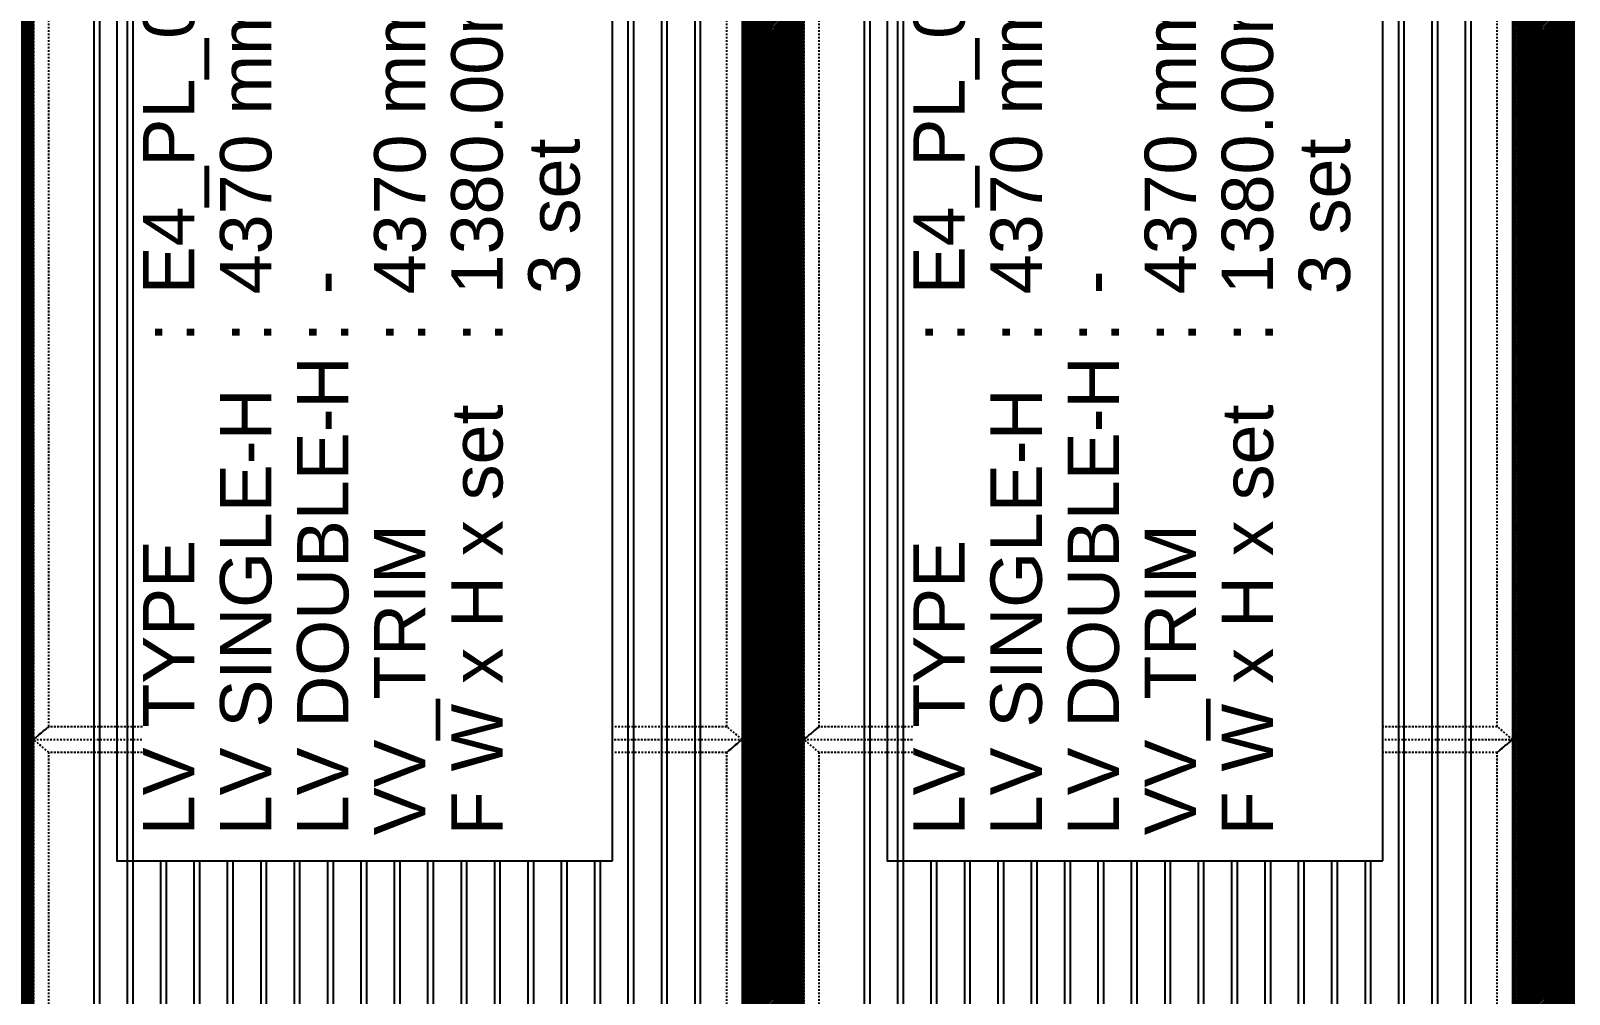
# Model space of a CAD drawing. Header units: millimetres. Extents: x 663313 to 1226001, y 1431724 to 1620898.
# Drawn here: x 899603 to 902598, y 1514246 to 1516121 of the extents above; entities that cross this region are included whole.
import ezdxf
from ezdxf.enums import TextEntityAlignment as Align

# ---------------------------------------------------------------- set-up
doc = ezdxf.new("R2010")
doc.units = ezdxf.units.MM
for name, pattern in [('CENTER', [50.8, 31.75, -6.35, 6.35, -6.35]), ('DPA_Grid _ Level 100', [1000, 550, -160, 130, -160]), ('Grid Line', [22.225, 12.7, -3.175, 3.175, -3.175]), ('HIDDEN', [0.375, 0.25, -0.125]), ('TA_GL_000.70000', [1.925, 0.7, -0.175, 0.175, -0.175, 0.7]), ('TA_HL_001.00000', [6.5, 3.55, -2.95]), ('XKITLINE00', [0]), ('XKITLINE02', [4, 2, -2])]:
    doc.linetypes.add(name, pattern=pattern)
doc.layers.get('Defpoints').update_dxf_attribs({"color": 140})
doc.layers.add('000 - 0_HIDE_OBJ_FRAMING_DEF_SUB', color=1, linetype='Continuous', plot=False)
for name, color, linetype in [('000 - 0_SYM_DWG_GRIDLINE_MAIN_COLOR_251', 251, 'Continuous'), ('000 - 0_SYM_DWG_SLOPE-SYM_TEXT_COLOR_3', 3, 'Continuous'), ('000 - ESTIMATE_ASPG_WIPEOUT_', 250, 'Continuous'), ('000 - GRID', 251, 'CENTER'), ('010 - ASPG_EXTR_MAIN_COLOR_2', 2, 'Continuous'), ('010 - ASPG_EXTR_WIPEOUT_', 250, 'Continuous'), ('010 - ASPG_FRAMING_MAIN_COLOR_1', 1, 'Continuous'), ('010 - ASPG_FRAMING_SUB_COLOR_2', 1, 'Continuous'), ('DIM', 1, 'Continuous')]:
    doc.layers.add(name, color=color, linetype=linetype)
doc.layers.add('000 - ESTIMATE_ASPG_MAIN_COLOR_6', color=6, linetype='Continuous', true_color=0xff00ff)
doc.layers.add('000 - ESTIMATE_ASPG_TEXT_COLOR_1', color=1, linetype='Continuous', true_color=0xff0000)
doc.layers.add('000_AREA_ASPG_AREA_HATCH_', color=7, linetype='Continuous', true_color=0xff8700, plot=False)
doc.layers.add('000_AREA_ASPG_AREA_MAIN_COLOR_1', color=7, linetype='Continuous', true_color=0xff8700, plot=False)
for name, color, linetype, lineweight in [('A-FLOR-E', 2, 'Continuous', 9), ('A-GENM', 29, 'Continuous', 9), ('Bolt', 7, 'Continuous', 0), ('Part', 2, 'Continuous', 0)]:
    doc.layers.add(name, color=color, linetype=linetype, lineweight=lineweight)
doc.styles.add('_Arial', font='arial.ttf')
doc.styles.add('Arial', font='arial.ttf')
doc.styles.add('TA', font='', dxfattribs={"height": 4.5})
doc.styles.get('TA').set_extended_font_data('Cordia New')
doc.dimstyles.new('Dim - 40 - End', dxfattribs={"dimscale": 0.04, "dimtxt": 3, "dimasz": 1, "dimexe": 0, "dimexo": 2.5, "dimgap": 1.5, "dimtad": 1, "dimdec": 0, "dimlfac": 1000, "dimzin": 1, "dimdsep": 46, "dimtxsty": 'Arial', "dimblk": 'END', "dimcen": 0.09, "dimclrd": 1, "dimclre": 49, "dimclrt": 3, "dimadec": 0, "dimazin": 0, "dimtfac": 1, "dimtdec": 0, "dimtix": 1, "dimtofl": 0, "dimtmove": 2, "dimatfit": 3, "dimfxl": 1, "dimtfill": 1, "dimtfillclr": 256, "dimtolj": 1, "dimtzin": 0, "dimarcsym": 0})

# ---------------------------------------------------------------- blocks, each defined once
blk = doc.blocks.new('C-1-PP18-AR-2441-01-C_20260531-230906_ELEVATION_4_EX')
at = {"layer": '000 - 0_HIDE_OBJ_FRAMING_DEF_SUB', "linetype": 'DPA_Grid _ Level 100'}
blk.add_line((0, 99048.4), (0, 118885.3), dxfattribs=at)
blk = doc.blocks.new('GM_Louver Grill Vertical Z1 - Z Profile-18225337-ENT 4 ELE-4 sheet')
at = {"layer": 'A-GENM', "color": 39}
blk.add_line((131839.2, 105680), (131839.2, 110050), dxfattribs=at)
blk = doc.blocks.new('4')
at = {"layer": 'DIM'}
for p, q in [((131613.7, 110050), (131613.7, 105680)), ((131713.7, 110050), (131713.7, 105680)), ((133113.9, 105680), (133113.9, 110050))]:
    blk.add_line(p, q, dxfattribs=at)
for points in [[(130163.4, 110050), (131663.7, 110050), (131663.7, 105680), (130163.4, 105680)], [(133163.9, 110050), (131663.7, 110050), (131663.7, 105680), (133163.9, 105680)], [(133163.9, 110050), (134664.2, 110050), (134664.2, 105680), (133163.9, 105680)]]:
    blk.add_lwpolyline(points, close=True, dxfattribs=at)
at = {"layer": 'A-GENM'}
for p in [(-1575, 0), (-1500, 0), (-1425, 0), (-1350, 0), (-1275, 0), (-1200, 0), (-1125, 0), (-1050, 0), (-975, 0), (-900, 0), (-825, 0), (-750, 0), (-675, 0), (-600, 0), (-450, 0), (-375, 0), (-300, 0), (-75, 0), (0, 0), (75, 0), (150, 0), (225, 0), (300, 0), (375, 0), (450, 0), (525, 0), (600, 0), (675, 0), (750, 0), (825, 0), (900, 0), (975, 0), (1050, 0), (1125, 0), (1200, 0)]:
    blk.add_blockref('GM_Louver Grill Vertical Z1 - Z Profile-18225337-ENT 4 ELE-4 sheet', p, dxfattribs=at)
at = {"layer": 'A-GENM', "color": 250}
blk.add_blockref('GM_Louver Grill Vertical Z1 - Z Profile-18225337-ENT 4 ELE-4 sheet', (-525, 0), dxfattribs=at)
blk = doc.blocks.new('*A2968277')
at = {"layer": 'Part', "linetype": 'XKITLINE00', "lineweight": 0}
for p, q in [((441.413366, 88.530227), (441.413366, 87.880227)), ((441.413366, 88.530227), (468.413366, 88.530227)), ((468.413366, 87.880227), (468.413366, 88.530227)), ((441.413366, 87.880227), (468.413366, 87.880227))]:
    blk.add_line(p, q, dxfattribs=at)
at = {"layer": 'Part', "linetype": 'XKITLINE02', "lineweight": 0}
blk.add_line((441.413366, 87.940227), (468.413366, 87.940227), dxfattribs=at)
blk = doc.blocks.new('*A3033278')
at = {"layer": 'Part', "linetype": 'XKITLINE00', "lineweight": 0}
for p, q in [((443.663364, 101.130227), (443.663364, 88.530227)), ((443.663364, 101.130227), (444.663364, 101.130227)), ((444.663364, 101.130227), (444.663364, 88.530227)), ((443.663364, 87.820227), (443.663364, 84.030227)), ((444.663364, 87.820227), (444.663364, 84.030227)), ((443.663364, 84.030227), (444.663364, 84.030227))]:
    blk.add_line(p, q, dxfattribs=at)
at = {"layer": 'Part', "linetype": 'XKITLINE02', "lineweight": 0}
for p, q in [((444.133364, 101.130227), (444.133364, 84.030227)), ((444.193364, 101.130227), (444.193364, 84.030227)), ((443.663364, 88.530227), (443.663364, 87.820227)), ((444.663364, 88.530227), (444.663364, 87.820227))]:
    blk.add_line(p, q, dxfattribs=at)
blk = doc.blocks.new('*A3055284')
at = {"layer": 'Bolt'}
for points in [[(443.333, 101.33), (443.333, 101.23), (443.193, 101.23), (443.193, 101.33)], [(445.133, 101.33), (445.133, 101.23), (444.993, 101.23), (444.993, 101.33)]]:
    blk.add_hatch(color=256, dxfattribs=at).paths.add_polyline_path(points, flags=17)
at = {"layer": 'Bolt', "linetype": 'XKITLINE00', "lineweight": 0}
for p, q in [((443.193, 101.23), (443.193, 101.33)), ((443.263, 101.23), (443.263, 101.33)), ((443.333, 101.23), (443.333, 101.33)), ((444.993, 101.23), (444.993, 101.33)), ((445.063, 101.23), (445.063, 101.33)), ((445.133, 101.23), (445.133, 101.33))]:
    blk.add_line(p, q, dxfattribs=at)
blk = doc.blocks.new('*A3056285')
at = {"layer": 'Bolt', "linetype": 'XKITLINE02', "lineweight": 0}
for p, q in [((444.193364, 101.000227), (444.133364, 101.000227)), ((444.243364, 101.100227), (444.193364, 101.100227)), ((444.322564, 100.930227), (443.893364, 100.930227)), ((444.193364, 100.860227), (444.133364, 100.860227)), ((444.243364, 100.760227), (444.193364, 100.760227))]:
    blk.add_line(p, q, dxfattribs=at)
blk = doc.blocks.new('*A3057286')
at = {"layer": 'Part', "linetype": 'XKITLINE00', "lineweight": 0}
for p, q in [((443.063364, 101.330227), (442.863364, 101.530227)), ((443.063364, 101.330227), (445.293364, 101.330227)), ((445.293364, 101.330227), (445.463364, 101.530227))]:
    blk.add_line(p, q, dxfattribs=at)
at = {"layer": 'Part', "linetype": 'XKITLINE02', "lineweight": 0}
blk.add_line((442.863364, 101.530227), (445.463364, 101.530227), dxfattribs=at)
blk = doc.blocks.new('*A3058287')
at = {"layer": 'Part', "linetype": 'XKITLINE00', "lineweight": 0}
for p, q in [((444.193364, 101.230227), (444.193364, 101.130227)), ((444.793364, 101.180227), (444.243364, 101.180227)), ((444.243364, 101.180227), (444.243364, 101.130227)), ((444.793364, 101.230227), (444.793364, 101.180227))]:
    blk.add_line(p, q, dxfattribs=at)
at = {"layer": 'Part', "linetype": 'XKITLINE02', "lineweight": 0}
for p, q in [((444.193364, 101.230227), (444.793364, 101.230227)), ((444.193364, 101.130227), (444.193364, 100.630227)), ((444.243364, 101.130227), (444.243364, 100.630227)), ((444.193364, 100.630227), (444.243364, 100.630227))]:
    blk.add_line(p, q, dxfattribs=at)
blk = doc.blocks.new('*A3059288')
at = {"layer": 'Part', "linetype": 'XKITLINE00', "lineweight": 0}
for p, q in [((443.063364, 101.230227), (443.063364, 101.330227)), ((443.063364, 101.330227), (445.263364, 101.330227)), ((445.263364, 101.330227), (445.263364, 101.230227)), ((443.063364, 101.230227), (445.263364, 101.230227))]:
    blk.add_line(p, q, dxfattribs=at)
blk = doc.blocks.new('*A3092289')
at = {"layer": 'Bolt'}
for points in [[(443.793, 87.88), (443.793, 87.94), (443.933, 87.94), (443.933, 87.88)], [(443.793, 87.82), (443.793, 87.88), (443.933, 87.88), (443.933, 87.82)], [(444.393, 87.88), (444.393, 87.94), (444.533, 87.94), (444.533, 87.88)], [(444.393, 87.82), (444.393, 87.88), (444.533, 87.88), (444.533, 87.82)]]:
    blk.add_hatch(color=256, dxfattribs=at).paths.add_polyline_path(points, flags=17)
at = {"layer": 'Bolt', "linetype": 'XKITLINE00', "lineweight": 0}
for p, q in [((443.863, 87.741), (443.863, 88.17)), ((444.463, 87.741), (444.463, 88.17)), ((443.793, 87.88), (443.793, 87.94)), ((443.793, 87.82), (443.793, 87.88)), ((443.933, 87.88), (443.933, 87.94)), ((443.933, 87.82), (443.933, 87.88)), ((444.393, 87.88), (444.393, 87.94)), ((444.393, 87.82), (444.393, 87.88)), ((444.533, 87.88), (444.533, 87.94)), ((444.533, 87.82), (444.533, 87.88))]:
    blk.add_line(p, q, dxfattribs=at)
blk = doc.blocks.new('*A3093290')
at = {"layer": 'Part', "linetype": 'XKITLINE00', "lineweight": 0}
for p, q in [((443.663364, 87.820227), (443.663364, 87.880227)), ((444.663364, 87.820227), (443.663364, 87.820227)), ((444.663364, 87.880227), (444.663364, 87.820227))]:
    blk.add_line(p, q, dxfattribs=at)
at = {"layer": 'Part', "linetype": 'XKITLINE02', "lineweight": 0}
blk.add_line((443.663364, 87.880227), (444.663364, 87.880227), dxfattribs=at)
blk = doc.blocks.new('*A3094291')
at = {"layer": 'Part', "linetype": 'XKITLINE00', "lineweight": 0}
for p, q in [((444.133364, 87.820227), (444.193364, 87.820227)), ((444.133364, 86.820227), (444.133364, 87.820227)), ((444.193364, 87.820227), (444.193364, 86.820227)), ((444.133364, 87.520227), (444.193364, 87.520227)), ((444.193364, 86.820227), (444.133364, 86.820227))]:
    blk.add_line(p, q, dxfattribs=at)
blk = doc.blocks.new('*A3179295')
at = {"layer": 'Part', "linetype": 'XKITLINE00', "lineweight": 0}
for p, q in [((465.163364, 101.130227), (465.163364, 88.530227)), ((465.163364, 101.130227), (466.163364, 101.130227)), ((466.163364, 101.130227), (466.163364, 88.530227)), ((465.163364, 87.820227), (465.163364, 84.030227)), ((466.163364, 87.820227), (466.163364, 84.030227)), ((465.163364, 84.030227), (466.163364, 84.030227))]:
    blk.add_line(p, q, dxfattribs=at)
at = {"layer": 'Part', "linetype": 'XKITLINE02', "lineweight": 0}
for p, q in [((465.633364, 101.130227), (465.633364, 84.030227)), ((465.693364, 101.130227), (465.693364, 84.030227)), ((465.163364, 88.530227), (465.163364, 87.820227)), ((466.163364, 88.530227), (466.163364, 87.820227))]:
    blk.add_line(p, q, dxfattribs=at)
blk = doc.blocks.new('*A3212318')
at = {"layer": 'Bolt'}
for points in [[(465.293, 87.88), (465.293, 87.94), (465.433, 87.94), (465.433, 87.88)], [(465.293, 87.82), (465.293, 87.88), (465.433, 87.88), (465.433, 87.82)], [(465.893, 87.88), (465.893, 87.94), (466.033, 87.94), (466.033, 87.88)], [(465.893, 87.82), (465.893, 87.88), (466.033, 87.88), (466.033, 87.82)]]:
    blk.add_hatch(color=256, dxfattribs=at).paths.add_polyline_path(points, flags=17)
at = {"layer": 'Bolt', "linetype": 'XKITLINE00', "lineweight": 0}
for p, q in [((465.363, 87.741), (465.363, 88.17)), ((465.963, 87.741), (465.963, 88.17)), ((465.293, 87.88), (465.293, 87.94)), ((465.293, 87.82), (465.293, 87.88)), ((465.433, 87.88), (465.433, 87.94)), ((465.433, 87.82), (465.433, 87.88)), ((465.893, 87.88), (465.893, 87.94)), ((465.893, 87.82), (465.893, 87.88)), ((466.033, 87.88), (466.033, 87.94)), ((466.033, 87.82), (466.033, 87.88))]:
    blk.add_line(p, q, dxfattribs=at)
blk = doc.blocks.new('*A3213319')
at = {"layer": 'Part', "linetype": 'XKITLINE00', "lineweight": 0}
for p, q in [((465.163364, 87.820227), (465.163364, 87.880227)), ((465.163364, 87.820227), (466.163364, 87.820227)), ((466.163364, 87.820227), (466.163364, 87.880227))]:
    blk.add_line(p, q, dxfattribs=at)
at = {"layer": 'Part', "linetype": 'XKITLINE02', "lineweight": 0}
blk.add_line((465.163364, 87.880227), (466.163364, 87.880227), dxfattribs=at)
blk = doc.blocks.new('*A3214320')
at = {"layer": 'Part', "linetype": 'XKITLINE00', "lineweight": 0}
for p, q in [((465.633364, 87.820227), (465.693364, 87.820227)), ((465.633364, 86.820227), (465.633364, 87.820227)), ((465.693364, 87.820227), (465.693364, 86.820227)), ((465.633364, 87.520227), (465.693364, 87.520227)), ((465.693364, 86.820227), (465.633364, 86.820227))]:
    blk.add_line(p, q, dxfattribs=at)
blk = doc.blocks.new('*A3220326')
at = {"layer": 'Bolt'}
for points in [[(464.833, 101.33), (464.833, 101.23), (464.693, 101.23), (464.693, 101.33)], [(466.633, 101.33), (466.633, 101.23), (466.493, 101.23), (466.493, 101.33)]]:
    blk.add_hatch(color=256, dxfattribs=at).paths.add_polyline_path(points, flags=17)
at = {"layer": 'Bolt', "linetype": 'XKITLINE00', "lineweight": 0}
for p, q in [((464.693, 101.23), (464.693, 101.33)), ((464.763, 101.23), (464.763, 101.33)), ((464.833, 101.23), (464.833, 101.33)), ((466.493, 101.23), (466.493, 101.33)), ((466.563, 101.23), (466.563, 101.33)), ((466.633, 101.23), (466.633, 101.33))]:
    blk.add_line(p, q, dxfattribs=at)
blk = doc.blocks.new('*A3221327')
at = {"layer": 'Bolt', "linetype": 'XKITLINE02', "lineweight": 0}
for p, q in [((465.693364, 101.000227), (465.633364, 101.000227)), ((465.743364, 101.100227), (465.693364, 101.100227)), ((465.822564, 100.930227), (465.393364, 100.930227)), ((465.693364, 100.860227), (465.633364, 100.860227)), ((465.743364, 100.760227), (465.693364, 100.760227))]:
    blk.add_line(p, q, dxfattribs=at)
blk = doc.blocks.new('*A3222328')
at = {"layer": 'Part', "linetype": 'XKITLINE00', "lineweight": 0}
for p, q in [((464.563364, 101.330227), (464.363364, 101.530227)), ((464.563364, 101.330227), (466.793364, 101.330227)), ((466.793364, 101.330227), (466.963364, 101.530227))]:
    blk.add_line(p, q, dxfattribs=at)
at = {"layer": 'Part', "linetype": 'XKITLINE02', "lineweight": 0}
blk.add_line((464.363364, 101.530227), (466.963364, 101.530227), dxfattribs=at)
blk = doc.blocks.new('*A3223329')
at = {"layer": 'Part', "linetype": 'XKITLINE00', "lineweight": 0}
for p, q in [((465.693364, 101.230227), (465.693364, 101.130227)), ((466.293364, 101.180227), (465.743364, 101.180227)), ((465.743364, 101.180227), (465.743364, 101.130227)), ((466.293364, 101.230227), (466.293364, 101.180227))]:
    blk.add_line(p, q, dxfattribs=at)
at = {"layer": 'Part', "linetype": 'XKITLINE02', "lineweight": 0}
for p, q in [((465.693364, 101.230227), (466.293364, 101.230227)), ((465.693364, 101.130227), (465.693364, 100.630227)), ((465.743364, 101.130227), (465.743364, 100.630227)), ((465.693364, 100.630227), (465.743364, 100.630227))]:
    blk.add_line(p, q, dxfattribs=at)
blk = doc.blocks.new('*A3224330')
at = {"layer": 'Part', "linetype": 'XKITLINE00', "lineweight": 0}
for p, q in [((464.563364, 101.230227), (464.563364, 101.330227)), ((464.563364, 101.330227), (466.763364, 101.330227)), ((466.763364, 101.330227), (466.763364, 101.230227)), ((464.563364, 101.230227), (466.763364, 101.230227))]:
    blk.add_line(p, q, dxfattribs=at)
blk = doc.blocks.new('END')
at = {"color": 1}
for p, q in [((2, 0), (-2, 0)), ((0, 2), (0, -2))]:
    blk.add_line(p, q, dxfattribs=at)
at = {"color": 3}
blk.add_line((-1, -1), (1, 1), dxfattribs=at)
blk = doc.blocks.new('*D3608')
at = {"layer": '000 - 0_HIDE_OBJ_FRAMING_DEF_SUB', "color": 49, "lineweight": -2, "transparency": 16777216}
for p, q in [((-1530, 108391.7), (-1530, 108491.4)), ((-1280, 108391.7), (-1280, 108491.4))]:
    blk.add_line(p, q, dxfattribs=at)
at = {"layer": '000 - 0_HIDE_OBJ_FRAMING_DEF_SUB', "color": 1, "lineweight": -2, "transparency": 16777216}
blk.add_line((-1530, 108491.4), (-1280, 108491.4), dxfattribs=at)
at = {"layer": 'Defpoints', "color": 0, "transparency": 16777216}
for p in [(-1280, 108491.4), (-1530, 108391.6), (-1280, 108391.6)]:
    blk.add_point(p, dxfattribs=at)
at = {"layer": '000 - 0_HIDE_OBJ_FRAMING_DEF_SUB', "color": 1, "lineweight": -2, "transparency": 16777216, "xscale": 0.04, "yscale": 0.04, "zscale": 0.04, "rotation": 180}
blk.add_blockref('END', (-1530, 108491.4), dxfattribs=at)
at = {"layer": '000 - 0_HIDE_OBJ_FRAMING_DEF_SUB', "color": 1, "lineweight": -2, "transparency": 16777216, "xscale": 0.04, "yscale": 0.04, "zscale": 0.04}
blk.add_blockref('END', (-1280, 108491.4), dxfattribs=at)
at = {"layer": '000 - 0_HIDE_OBJ_FRAMING_DEF_SUB', "color": 3, "transparency": 16777216, "insert": (-1405, 108491.5), "char_height": 0.12, "attachment_point": 5, "style": 'Arial', "bg_fill": 3, "box_fill_scale": 1.1, "bg_fill_color": 256, "bg_fill_true_color": 13158600, "bg_fill_transparency": 0}
blk.add_mtext('\\A1;250000', dxfattribs=at)
blk = doc.blocks.new('*D3609')
at = {"layer": '000 - 0_HIDE_OBJ_FRAMING_DEF_SUB', "color": 49, "lineweight": -2, "transparency": 16777216}
for p, q in [((-1280, 108171), (-1280, 108281.3)), ((-980, 108171), (-980, 108281.3))]:
    blk.add_line(p, q, dxfattribs=at)
at = {"layer": '000 - 0_HIDE_OBJ_FRAMING_DEF_SUB', "color": 1, "lineweight": -2, "transparency": 16777216}
blk.add_line((-1280, 108281.3), (-980, 108281.3), dxfattribs=at)
at = {"layer": 'Defpoints', "color": 0, "transparency": 16777216}
for p in [(-980, 108281.3), (-1280, 108170.9), (-980, 108170.9)]:
    blk.add_point(p, dxfattribs=at)
at = {"layer": '000 - 0_HIDE_OBJ_FRAMING_DEF_SUB', "color": 1, "lineweight": -2, "transparency": 16777216, "xscale": 0.04, "yscale": 0.04, "zscale": 0.04, "rotation": 180}
blk.add_blockref('END', (-1280, 108281.3), dxfattribs=at)
at = {"layer": '000 - 0_HIDE_OBJ_FRAMING_DEF_SUB', "color": 1, "lineweight": -2, "transparency": 16777216, "xscale": 0.04, "yscale": 0.04, "zscale": 0.04}
blk.add_blockref('END', (-980, 108281.3), dxfattribs=at)
at = {"layer": '000 - 0_HIDE_OBJ_FRAMING_DEF_SUB', "color": 3, "transparency": 16777216, "insert": (-1130, 108281.4), "char_height": 0.12, "attachment_point": 5, "style": 'Arial', "bg_fill": 3, "box_fill_scale": 1.1, "bg_fill_color": 256, "bg_fill_true_color": 13158600, "bg_fill_transparency": 0}
blk.add_mtext('\\A1;300002', dxfattribs=at)
blk = doc.blocks.new('*D3610')
at = {"layer": '000 - 0_HIDE_OBJ_FRAMING_DEF_SUB', "color": 49, "lineweight": -2, "transparency": 16777216}
for p, q in [((-980, 108372), (-980, 108491.4)), ((1169.7, 108372), (1169.7, 108491.4))]:
    blk.add_line(p, q, dxfattribs=at)
at = {"layer": '000 - 0_HIDE_OBJ_FRAMING_DEF_SUB', "color": 1, "lineweight": -2, "transparency": 16777216}
blk.add_line((-980, 108491.4), (1169.7, 108491.4), dxfattribs=at)
at = {"layer": 'Defpoints', "color": 0, "transparency": 16777216}
for p in [(1169.7, 108491.4), (-980, 108371.9), (1169.7, 108371.9)]:
    blk.add_point(p, dxfattribs=at)
at = {"layer": '000 - 0_HIDE_OBJ_FRAMING_DEF_SUB', "color": 1, "lineweight": -2, "transparency": 16777216, "xscale": 0.04, "yscale": 0.04, "zscale": 0.04, "rotation": 180}
blk.add_blockref('END', (-980, 108491.4), dxfattribs=at)
at = {"layer": '000 - 0_HIDE_OBJ_FRAMING_DEF_SUB', "color": 1, "lineweight": -2, "transparency": 16777216, "xscale": 0.04, "yscale": 0.04, "zscale": 0.04}
blk.add_blockref('END', (1169.7, 108491.4), dxfattribs=at)
at = {"layer": '000 - 0_HIDE_OBJ_FRAMING_DEF_SUB', "color": 3, "transparency": 16777216, "insert": (94.9, 108491.5), "char_height": 0.12, "attachment_point": 5, "style": 'Arial', "bg_fill": 3, "box_fill_scale": 1.1, "bg_fill_color": 256, "bg_fill_true_color": 13158600, "bg_fill_transparency": 0}
blk.add_mtext('\\A1;2149738', dxfattribs=at)
blk = doc.blocks.new('*D3611')
at = {"layer": '000 - 0_HIDE_OBJ_FRAMING_DEF_SUB', "color": 49, "lineweight": -2, "transparency": 16777216}
for p, q in [((1169.7, 108146.2), (1169.7, 108281.3)), ((1470, 108146.2), (1470, 108281.3))]:
    blk.add_line(p, q, dxfattribs=at)
at = {"layer": '000 - 0_HIDE_OBJ_FRAMING_DEF_SUB', "color": 1, "lineweight": -2, "transparency": 16777216}
blk.add_line((1169.8, 108281.3), (1470, 108281.3), dxfattribs=at)
at = {"layer": 'Defpoints', "color": 0, "transparency": 16777216}
for p in [(1470, 108281.3), (1169.7, 108146.1), (1470, 108146.1)]:
    blk.add_point(p, dxfattribs=at)
at = {"layer": '000 - 0_HIDE_OBJ_FRAMING_DEF_SUB', "color": 1, "lineweight": -2, "transparency": 16777216, "xscale": 0.04, "yscale": 0.04, "zscale": 0.04, "rotation": 180}
blk.add_blockref('END', (1169.7, 108281.3), dxfattribs=at)
at = {"layer": '000 - 0_HIDE_OBJ_FRAMING_DEF_SUB', "color": 1, "lineweight": -2, "transparency": 16777216, "xscale": 0.04, "yscale": 0.04, "zscale": 0.04}
blk.add_blockref('END', (1470, 108281.3), dxfattribs=at)
at = {"layer": '000 - 0_HIDE_OBJ_FRAMING_DEF_SUB', "color": 3, "transparency": 16777216, "insert": (1319.9, 108281.4), "char_height": 0.12, "attachment_point": 5, "style": 'Arial', "bg_fill": 3, "box_fill_scale": 1.1, "bg_fill_color": 256, "bg_fill_true_color": 13158600, "bg_fill_transparency": 0}
blk.add_mtext('\\A1;300260', dxfattribs=at)
blk = doc.blocks.new('*D3612')
at = {"layer": '000 - 0_HIDE_OBJ_FRAMING_DEF_SUB', "color": 49, "lineweight": -2, "transparency": 16777216}
for p, q in [((1469.7, 108353.2), (1469.7, 108491.4)), ((1720, 108353.2), (1720, 108491.4))]:
    blk.add_line(p, q, dxfattribs=at)
at = {"layer": '000 - 0_HIDE_OBJ_FRAMING_DEF_SUB', "color": 1, "lineweight": -2, "transparency": 16777216}
blk.add_line((1469.8, 108491.4), (1720, 108491.4), dxfattribs=at)
at = {"layer": 'Defpoints', "color": 0, "transparency": 16777216}
for p in [(1720, 108491.4), (1469.7, 108353.1), (1720, 108353.1)]:
    blk.add_point(p, dxfattribs=at)
at = {"layer": '000 - 0_HIDE_OBJ_FRAMING_DEF_SUB', "color": 1, "lineweight": -2, "transparency": 16777216, "xscale": 0.04, "yscale": 0.04, "zscale": 0.04, "rotation": 180}
blk.add_blockref('END', (1469.7, 108491.4), dxfattribs=at)
at = {"layer": '000 - 0_HIDE_OBJ_FRAMING_DEF_SUB', "color": 1, "lineweight": -2, "transparency": 16777216, "xscale": 0.04, "yscale": 0.04, "zscale": 0.04}
blk.add_blockref('END', (1720, 108491.4), dxfattribs=at)
at = {"layer": '000 - 0_HIDE_OBJ_FRAMING_DEF_SUB', "color": 3, "transparency": 16777216, "insert": (1594.9, 108491.5), "char_height": 0.12, "attachment_point": 5, "style": 'Arial', "bg_fill": 3, "box_fill_scale": 1.1, "bg_fill_color": 256, "bg_fill_true_color": 13158600, "bg_fill_transparency": 0}
blk.add_mtext('\\A1;250260', dxfattribs=at)
blk = doc.blocks.new('*D3623')
at = {"layer": '000 - 0_HIDE_OBJ_FRAMING_DEF_SUB', "color": 49, "lineweight": -2, "transparency": 16777216}
for p, q in [((-1280, 105082.7), (-1280, 106945.8)), ((-1255, 106843.1), (-1255, 106945.8))]:
    blk.add_line(p, q, dxfattribs=at)
at = {"layer": '000 - 0_HIDE_OBJ_FRAMING_DEF_SUB', "color": 1, "lineweight": -2, "transparency": 16777216}
blk.add_line((-1280, 106945.8), (-1255, 106945.8), dxfattribs=at)
at = {"layer": 'Defpoints', "color": 0, "transparency": 16777216}
for p in [(-1255, 106843), (-1280, 105082.6)]:
    blk.add_point(p, dxfattribs=at)
at = {"layer": '000 - 0_HIDE_OBJ_FRAMING_DEF_SUB', "color": 1, "lineweight": -2, "transparency": 16777216, "xscale": 0.04, "yscale": 0.04, "zscale": 0.04, "rotation": 180}
blk.add_blockref('END', (-1280, 106945.8), dxfattribs=at)
at = {"layer": '000 - 0_HIDE_OBJ_FRAMING_DEF_SUB', "color": 1, "lineweight": -2, "transparency": 16777216, "xscale": 0.04, "yscale": 0.04, "zscale": 0.04}
blk.add_blockref('END', (-1255, 106945.8), dxfattribs=at)
at = {"layer": '000 - 0_HIDE_OBJ_FRAMING_DEF_SUB', "color": 3, "transparency": 16777216, "insert": (-1267.5, 106945.9), "char_height": 0.12, "attachment_point": 5, "style": 'Arial', "bg_fill": 3, "box_fill_scale": 1.1, "bg_fill_color": 256, "bg_fill_true_color": 13158600, "bg_fill_transparency": 0}
blk.add_mtext('\\A1;25000', dxfattribs=at)
at = {"layer": 'Defpoints', "color": 0, "transparency": 16777216}
blk.add_point((-1255, 106945.8), dxfattribs=at)
blk = doc.blocks.new('*D3624')
at = {"layer": '000 - 0_HIDE_OBJ_FRAMING_DEF_SUB', "color": 49, "lineweight": -2, "transparency": 16777216}
for p, q in [((-1255, 106843.1), (-1255, 106945.8)), ((1445, 106843.1), (1445, 106945.8))]:
    blk.add_line(p, q, dxfattribs=at)
at = {"layer": '000 - 0_HIDE_OBJ_FRAMING_DEF_SUB', "color": 1, "lineweight": -2, "transparency": 16777216}
blk.add_line((-1255, 106945.8), (1445, 106945.8), dxfattribs=at)
at = {"layer": 'Defpoints', "color": 0, "transparency": 16777216}
for p in [(1445, 106945.8), (-1255, 106843), (1445, 106843)]:
    blk.add_point(p, dxfattribs=at)
at = {"layer": '000 - 0_HIDE_OBJ_FRAMING_DEF_SUB', "color": 1, "lineweight": -2, "transparency": 16777216, "xscale": 0.04, "yscale": 0.04, "zscale": 0.04, "rotation": 180}
blk.add_blockref('END', (-1255, 106945.8), dxfattribs=at)
at = {"layer": '000 - 0_HIDE_OBJ_FRAMING_DEF_SUB', "color": 1, "lineweight": -2, "transparency": 16777216, "xscale": 0.04, "yscale": 0.04, "zscale": 0.04}
blk.add_blockref('END', (1445, 106945.8), dxfattribs=at)
at = {"layer": '000 - 0_HIDE_OBJ_FRAMING_DEF_SUB', "color": 3, "transparency": 16777216, "insert": (95, 106945.9), "char_height": 0.12, "attachment_point": 5, "style": 'Arial', "bg_fill": 3, "box_fill_scale": 1.1, "bg_fill_color": 256, "bg_fill_true_color": 13158600, "bg_fill_transparency": 0}
blk.add_mtext('\\A1;2700000', dxfattribs=at)
blk = doc.blocks.new('*D3625')
at = {"layer": '000 - 0_HIDE_OBJ_FRAMING_DEF_SUB', "color": 49, "lineweight": -2, "transparency": 16777216}
for p, q in [((1445, 106843.1), (1445, 106945.8)), ((1469.7, 106843.1), (1469.7, 106945.8))]:
    blk.add_line(p, q, dxfattribs=at)
at = {"layer": '000 - 0_HIDE_OBJ_FRAMING_DEF_SUB', "color": 1, "lineweight": -2, "transparency": 16777216}
blk.add_line((1445, 106945.8), (1469.7, 106945.8), dxfattribs=at)
at = {"layer": 'Defpoints', "color": 0, "transparency": 16777216}
for p in [(1445, 106843), (1469.7, 106843)]:
    blk.add_point(p, dxfattribs=at)
at = {"layer": '000 - 0_HIDE_OBJ_FRAMING_DEF_SUB', "color": 1, "lineweight": -2, "transparency": 16777216, "xscale": 0.04, "yscale": 0.04, "zscale": 0.04, "rotation": 180}
blk.add_blockref('END', (1445, 106945.8), dxfattribs=at)
at = {"layer": '000 - 0_HIDE_OBJ_FRAMING_DEF_SUB', "color": 1, "lineweight": -2, "transparency": 16777216, "xscale": 0.04, "yscale": 0.04, "zscale": 0.04}
blk.add_blockref('END', (1469.7, 106945.8), dxfattribs=at)
at = {"layer": '000 - 0_HIDE_OBJ_FRAMING_DEF_SUB', "color": 3, "transparency": 16777216, "insert": (1457.4, 106945.9), "char_height": 0.12, "attachment_point": 5, "style": 'Arial', "bg_fill": 3, "box_fill_scale": 1.1, "bg_fill_color": 256, "bg_fill_true_color": 13158600, "bg_fill_transparency": 0}
blk.add_mtext('\\A1;24738', dxfattribs=at)
at = {"layer": 'Defpoints', "color": 0, "transparency": 16777216}
blk.add_point((1469.7, 106945.8), dxfattribs=at)
blk = doc.blocks.new('*U4817')
at = {"layer": '000 - 0_SYM_DWG_GRIDLINE_MAIN_COLOR_251', "color": 0, "linetype": 'ByBlock', "ltscale": 5}
blk.add_line((20, 0), (-316, 0), dxfattribs=at)
at = {"style": 'TA', "flags": 1}
blk.add_attdef('LOCATION', (6, -6), '', height=4.5, rotation=270, dxfattribs=at)
at = {"layer": '000 - 0_SYM_DWG_SLOPE-SYM_TEXT_COLOR_3', "style": 'Arial'}
blk.add_attdef('GRID-HEAD', text='', height=4, rotation=90, dxfattribs=at).set_placement((40, 0), align=Align.MIDDLE_CENTER)
blk = doc.blocks.new('W-1-PP18-ST_ENT4_REV00_20260531-234008_ELEVATION_4_DIMS')
at = {"layer": '000 - GRID', "linetype": 'TA_GL_000.70000', "xscale": 50.00000000000043, "yscale": 50.00000000000043, "zscale": 50.00000000000043, "rotation": 270}
blk.add_blockref('*U4817', (0, 101200), dxfattribs=at)
blk = doc.blocks.new('*U4746')
blk.add_wipeout([(50, 0), (1450, 0), (1450, 4370), (50, 4370)]).dxf.layer = '010 - ASPG_EXTR_WIPEOUT_'
at = {"layer": '010 - ASPG_EXTR_MAIN_COLOR_2'}
for points in [[(141.5, 0), (151.7, 0), (151.7, 4370), (141.5, 4370)], [(206.5, 0), (216.7, 0), (216.7, 4370), (206.5, 4370)], [(271.5, 0), (281.7, 0), (281.7, 4370), (271.5, 4370)], [(336.5, 0), (346.7, 0), (346.7, 4370), (336.5, 4370)], [(401.5, 0), (411.7, 0), (411.7, 4370), (401.5, 4370)], [(466.5, 0), (476.7, 0), (476.7, 4370), (466.5, 4370)], [(531.5, 0), (541.7, 0), (541.7, 4370), (531.5, 4370)], [(596.5, 0), (606.7, 0), (606.7, 4370), (596.5, 4370)], [(661.5, 0), (671.7, 0), (671.7, 4370), (661.5, 4370)], [(726.5, 0), (736.7, 0), (736.7, 4370), (726.5, 4370)], [(791.5, 0), (801.7, 0), (801.7, 4370), (791.5, 4370)], [(856.5, 0), (866.7, 0), (866.7, 4370), (856.5, 4370)], [(921.5, 0), (931.7, 0), (931.7, 4370), (921.5, 4370)], [(986.5, 0), (996.7, 0), (996.7, 4370), (986.5, 4370)], [(1051.5, 0), (1061.7, 0), (1061.7, 4370), (1051.5, 4370)], [(1116.5, 0), (1126.7, 0), (1126.7, 4370), (1116.5, 4370)], [(1181.5, 0), (1191.7, 0), (1191.7, 4370), (1181.5, 4370)], [(1246.5, 0), (1256.7, 0), (1256.7, 4370), (1246.5, 4370)], [(1311.5, 0), (1321.7, 0), (1321.7, 4370), (1311.5, 4370)]]:
    blk.add_lwpolyline(points, close=True, dxfattribs=at)
at = {"layer": '010 - ASPG_FRAMING_SUB_COLOR_2'}
blk.add_lwpolyline([(50, 0), (1450, 0), (1450, 4370), (50, 4370)], close=True, dxfattribs=at)
for points in [[(-50, 0), (50, 0), (50, 4370), (-50, 4370)], [(1450, 0), (1550, 0), (1550, 4370), (1450, 4370)]]:
    blk.add_wipeout(points).dxf.layer = '010 - ASPG_EXTR_WIPEOUT_'
at = {"layer": '010 - ASPG_FRAMING_MAIN_COLOR_1'}
for points in [[(-50, 0), (-40, 0), (-40, 4370), (-50, 4370)], [(40, 0), (50, 0), (50, 4370), (40, 4370)], [(1450, 0), (1460, 0), (1460, 4370), (1450, 4370)], [(1540, 0), (1550, 0), (1550, 4370), (1540, 4370)]]:
    blk.add_lwpolyline(points, close=True, dxfattribs=at)
at = {"layer": '010 - ASPG_FRAMING_SUB_COLOR_2'}
for points in [[(-50, 0), (50, 0), (50, 4370), (-50, 4370)], [(1450, 0), (1550, 0), (1550, 4370), (1450, 4370)]]:
    blk.add_lwpolyline(points, close=True, dxfattribs=at)
blk = doc.blocks.new('*U4792')
at = {"layer": '010 - ASPG_FRAMING_MAIN_COLOR_1', "linetype": 'ByBlock'}
for points in [[(0, 0), (0, 1380), (25, 1350), (25, 30), (0, 0)], [(1456.7, 1380), (0, 1380), (25, 1350), (1431.7, 1350)], [(1456.7, 0), (1456.7, 1380), (1431.7, 1350), (1431.7, 30), (1456.7, 0)], [(25, 30), (1431.7, 30), (1456.7, 0), (0, 0), (25, 30)]]:
    blk.add_lwpolyline(points, close=True, dxfattribs=at)
blk = doc.blocks.new('A$Cd3cf6656')
blk.add_wipeout([(-964.7, -457.4), (1855.6, -457.4), (1855.6, 457.4), (-964.7, 457.4)]).dxf.layer = '000 - ESTIMATE_ASPG_WIPEOUT_'
at = {"layer": '000 - ESTIMATE_ASPG_MAIN_COLOR_6'}
blk.add_lwpolyline([(-964.7, -457.4), (1855.6, -457.4), (1855.6, 507.4), (-964.7, 507.4)], close=True, dxfattribs=at)
at = {"layer": '000 - ESTIMATE_ASPG_TEXT_COLOR_1', "style": '_Arial'}
for s, p in [('LV TYPE', (-914.7, 356.5)), (':', (45, 356.5)), ('LV SINGLE-H', (-914.7, 206.5)), (':', (45, 206.5)), ('LV DOUBLE-H', (-914.7, 56.5)), (':', (45, 56.5)), ('VV_TRIM', (-914.7, -93.5)), (':', (45, -93.5)), ('F W x H x set', (-914.7, -243.5)), (':', (45, -243.5))]:
    blk.add_text(s, height=100, dxfattribs=at).set_placement(p)
for tag, p in [('LV_TYPE_VAL', (138.1, 356.5)), ('LV_SIN-H_VAL', (138.1, 206.5)), ('LV_DOU-H_VAL', (138.1, 56.5)), ('V-TRIM_VAL', (138.1, -93.5)), ('FRAME_VAL', (138.1, -243.5)), ('FRAME_SET', (138.1, -393.5))]:
    blk.add_attdef(tag, p, '', height=100, dxfattribs=at)
blk = doc.blocks.new('*U5419')
at = {"layer": '000_AREA_ASPG_AREA_HATCH_', "transparency": 33554539}
h = blk.add_hatch(dxfattribs=at)
h.set_pattern_fill('ANSI31', color=256)
h.set_pattern_definition([(45, (-24.4354, 4344.1105), (-2.245064, 2.245064), [])])
h.paths.add_polyline_path([(-60, 0), (60, 0), (60, 4370), (-60, 4370)])
at = {"layer": '000_AREA_ASPG_AREA_MAIN_COLOR_1'}
blk.add_lwpolyline([(-60, 0), (60, 0), (60, 4370), (-60, 4370)], close=True, dxfattribs=at)
blk = doc.blocks.new('W-1-PP18-ST_ENT4_REV00_20260531-231113_ELEVATION_4_ST')
at = {"layer": '000 - 0_HIDE_OBJ_FRAMING_DEF_SUB', "linetype": 'Grid Line'}
blk.add_line((0, 116196.2005), (0, 104578.0862), dxfattribs=at)
at = {"layer": '000 - 0_HIDE_OBJ_FRAMING_DEF_SUB', "color": 251, "linetype": 'Grid Line'}
blk.add_line((1595, 110605.5718), (1595, 102240), dxfattribs=at)
at = {"layer": '000 - 0_HIDE_OBJ_FRAMING_DEF_SUB', "color": 1, "linetype": 'HIDDEN', "ltscale": 10}
for p, q in [((-979.9965, 108100), (-979.9965, 108459.497)), ((1169.7417, 108100), (1169.7417, 108459.497))]:
    blk.add_line(p, q, dxfattribs=at)
at = {"layer": 'A-FLOR-E', "color": 1, "linetype": 'HIDDEN', "ltscale": 20}
for points in [[(-1279.9945, 102240), (-1280, 109849.9999), (-1530, 109849.9999), (-1529.9945, 102240)], [(1720.0055, 102240), (1720, 109849.9999), (1470, 109849.9999), (1470.0055, 102240)]]:
    blk.add_lwpolyline(points, dxfattribs=at)
at = {"layer": 'Part', "linetype": 'XKITLINE00', "lineweight": 0}
blk.add_line((-1279.9965, 108140), (1470.0035, 108140), dxfattribs=at)
blk.add_blockref('4', (-131569.4634, 0))
at = {"lineweight": 0, "xscale": 100, "yscale": 100, "zscale": 100}
for name, p in [('*A3057286', (-45396.3329, 97986.9773)), ('*A3222328', (-45396.3329, 97986.9773)), ('*A3059288', (-45396.3329, 97986.9773)), ('*A3055284', (-45396.3329, 97986.9773)), ('*A3033278', (-45396.3329, 97986.9773)), ('*A3058287', (-45396.3329, 97986.9773)), ('*A3224330', (-45396.3329, 97986.9773)), ('*A3220326', (-45396.3329, 97986.9773)), ('*A3179295', (-45396.3329, 97986.9773)), ('*A3223329', (-45396.3329, 97986.9773)), ('*A3056285', (-45396.3329, 97986.9773)), ('*A3221327', (-45396.3329, 97986.9773)), ('*A2968277', (-45396.3329, 97989.9773)), ('*A3092289', (-45396.3329, 97989.9773)), ('*A3212318', (-45396.3329, 97989.9773)), ('*A3093290', (-45396.3329, 97989.9773)), ('*A3094291', (-45396.3329, 97989.9773)), ('*A3213319', (-45396.3329, 97989.9773)), ('*A3214320', (-45396.3329, 97989.9773))]:
    blk.add_blockref(name, p, dxfattribs=at)
at = {"layer": '000 - 0_HIDE_OBJ_FRAMING_DEF_SUB', "color": 1}
for base, p1, p2, picture, middle in [((-1279.9988, 108491.3975), (-1529.9988, 108391.6255), (-1279.9988, 108391.6257), '*D3608', (-1404.9988, 108491.5187)), ((1169.7417, 108491.3975), (-979.9965, 108371.8549), (1169.7417, 108371.8549), '*D3610', (94.8726, 108491.5188)), ((1720.00118, 108491.39747), (1469.74166, 108353.12567), (1720.00118, 108353.12585), '*D3612', (1594.87142, 108491.51874)), ((-979.9965, 108281.2943), (-1279.9988, 108170.8946), (-979.9965, 108170.8946), '*D3609', (-1129.9977, 108281.4156)), ((1470.00118, 108281.29425), (1169.74166, 108146.05658), (1470.00118, 108146.0568), '*D3611', (1319.87142, 108281.41556)), ((-1254.9963, 106945.8089), (-1279.9965, 105082.6304), (-1254.9963, 106843), '*D3623', (-1267.4964, 106945.9301))]:
    dim = blk.add_linear_dim(base=base, p1=p1, p2=p2, dimstyle='Dim - 40 - End', dxfattribs=at)
    dim.commit()
    dim.dimension.update_dxf_attribs({"geometry": picture, "text_midpoint": middle})
dim = blk.add_linear_dim(base=(1445.0037, 106945.8089), p1=(-1254.9963, 106843), p2=(1445.0037, 106843), dimstyle='Dim - 40 - End', dxfattribs=at)
dim.commit()
dim.dimension.update_dxf_attribs({"geometry": '*D3624', "text_midpoint": (95.0037, 106945.9301)})
dim = blk.add_linear_dim(base=(1469.7417, 106945.8089), p1=(1445.0037, 106843), p2=(1469.7417, 106843), dimstyle='Dim - 40 - End', dxfattribs=at)
dim.commit()
dim.dimension.update_dxf_attribs({"geometry": '*D3625', "text_midpoint": (1457.3727, 106945.9302)})

msp = doc.modelspace()

# ---------------------------------------------------------------- block references
at = {"layer": 'DIM', "color": 1}
msp.add_blockref('W-1-PP18-ST_ENT4_REV00_20260531-231113_ELEVATION_4_ST', (900953.6784, 1407605.0011), dxfattribs=at)

# ---------------------------------------------------------------- next in the draw order: block references
msp.add_blockref('W-1-PP18-ST_ENT4_REV00_20260531-234008_ELEVATION_4_DIMS', (900953.6784, 1407605.0011), dxfattribs=at)

# ---------------------------------------------------------------- next in the draw order: block references
msp.add_blockref('C-1-PP18-AR-2441-01-C_20260531-230906_ELEVATION_4_EX', (900953.6784, 1407605.0011))

# ---------------------------------------------------------------- next in the draw order: block references
at = {"xscale": -1}
msp.add_blockref('*U4746', (901047.6784, 1513285.0011), dxfattribs=at)

# ---------------------------------------------------------------- next in the draw order: block references
msp.add_blockref('*U5419', (899547.6784, 1513285.0011))
msp.add_blockref('*U4746', (902547.6784, 1513285.0011), dxfattribs=at)

# ---------------------------------------------------------------- next in the draw order: block references
msp.add_blockref('*U5419', (901047.6784, 1513285.0011))
msp.add_blockref('*U4746', (904047.6784, 1513285.0011), dxfattribs=at)
at = {"linetype": 'TA_HL_001.00000', "yscale": -1, "rotation": 90}
for p in [(899607.6784, 1514741.6678), (899607.6784, 1513285.0011)]:
    msp.add_blockref('*U4792', p, dxfattribs=at)

# ---------------------------------------------------------------- next in the draw order: block references
msp.add_blockref('*U5419', (902547.6784, 1513285.0011))
at = {"rotation": 90}
msp.add_blockref('A$Cd3cf6656', (900277.6784, 1515470.0011), dxfattribs=at).add_auto_attribs({'LV_TYPE_VAL': 'E4_PL_03_SINGLE BLANK', 'LV_SIN-H_VAL': '4370 mm. ', 'LV_DOU-H_VAL': '-', 'V-TRIM_VAL': '4370 mm.', 'FRAME_VAL': '1380.00mm. x 1456.67mm.', 'FRAME_SET': '3 set'})
at = {"linetype": 'TA_HL_001.00000', "yscale": -1, "rotation": 90}
for p in [(901107.6784, 1514741.6678), (901107.6784, 1513285.0011)]:
    msp.add_blockref('*U4792', p, dxfattribs=at)

# ---------------------------------------------------------------- next in the draw order: block references
at = {"rotation": 90}
msp.add_blockref('A$Cd3cf6656', (901777.6784, 1515470.0011), dxfattribs=at).add_auto_attribs({'LV_TYPE_VAL': 'E4_PL_04_SINGLE BLANK', 'LV_SIN-H_VAL': '4370 mm. ', 'LV_DOU-H_VAL': '-', 'V-TRIM_VAL': '4370 mm.', 'FRAME_VAL': '1380.00mm. x 1456.67mm.', 'FRAME_SET': '3 set'})

doc.saveas('drawing.dxf')
